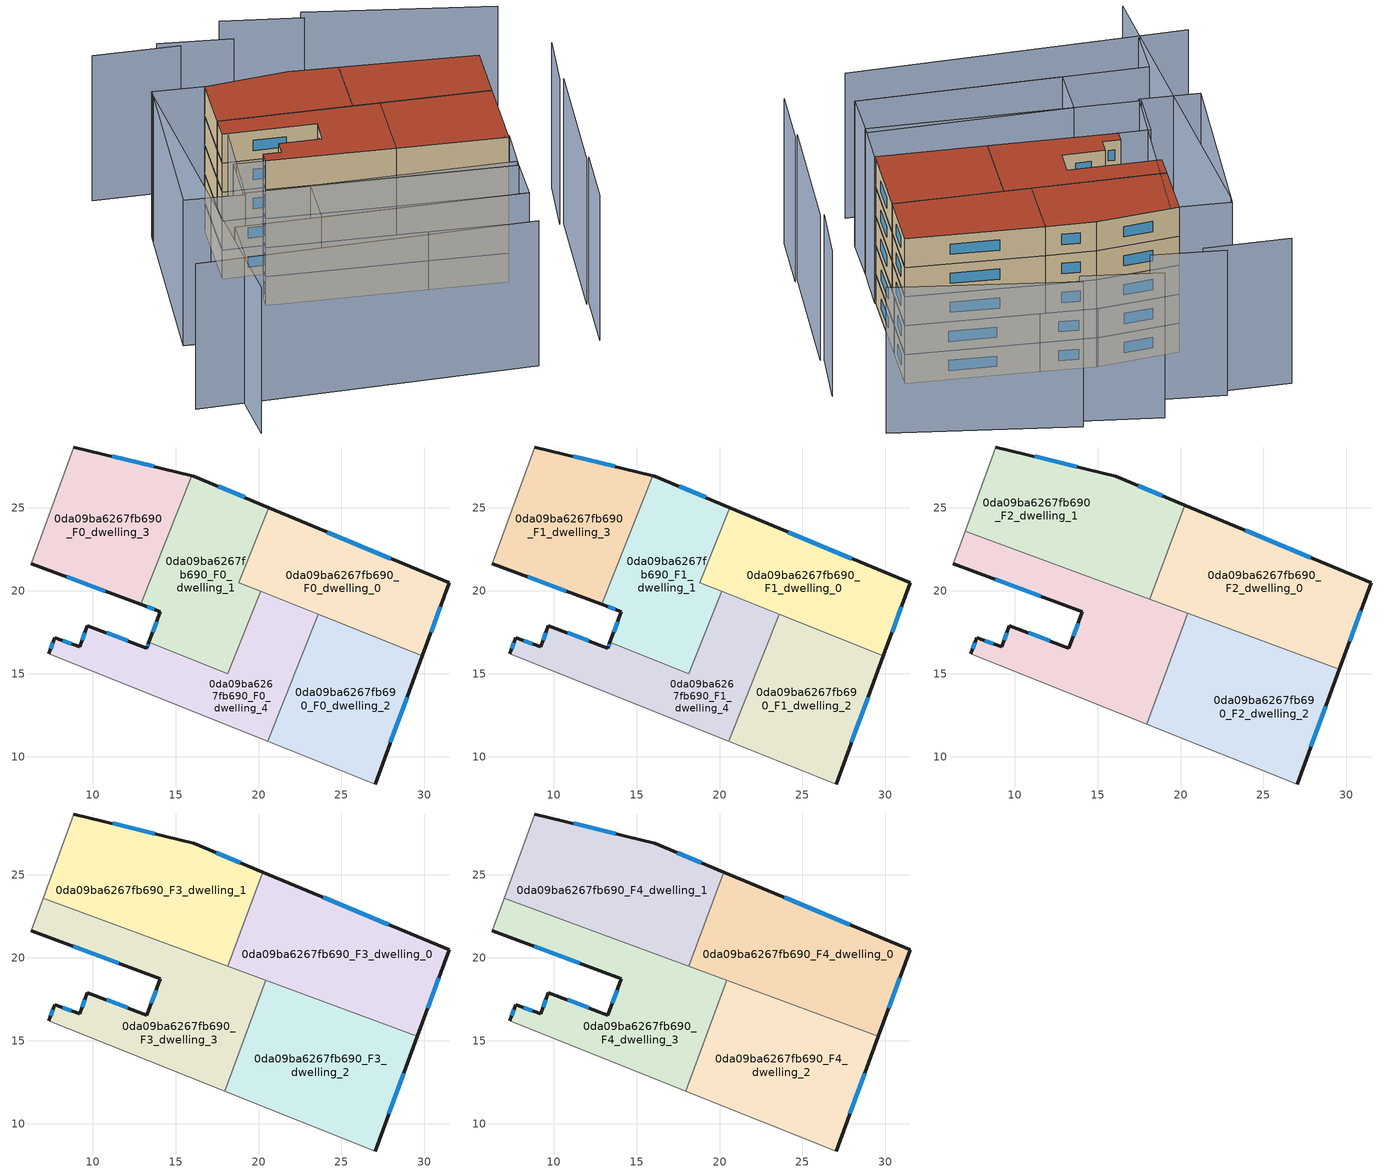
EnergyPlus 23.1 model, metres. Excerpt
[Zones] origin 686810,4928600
0da09ba6267fb690_F0_dwelling_0
 floor ground (EU_floor_Construction): 31.5,20.47 29.88,16.08 18.82,20.49 20.63,25.01 z0
 wall outside (EU_wall_Construction): 29.88,16.08 31.5,20.47 20.63,25.01 z0:3
 wall to 0da09ba6267fb690_F0_dwelling_1 (EU_wall_Construction): 20.63,25.01 18.82,20.49 20.12,19.97 z0:3
 wall to 0da09ba6267fb690_F0_dwelling_2 (EU_wall_Construction): 23.59,18.58 29.88,16.08 z0:3
 wall to 0da09ba6267fb690_F0_dwelling_4 (EU_wall_Construction): 20.12,19.97 23.59,18.58 z0:3
 window (EU_Window_Construction): 27.97,21.94 24.15,23.54 / 30.4,17.5 30.97,19.05 z0.97:2.03
0da09ba6267fb690_F0_dwelling_1
 floor ground (EU_floor_Construction): 20.63,25.01 18.82,20.49 20.12,19.97 18.14,15 13.4,16.89 14.09,18.75 12.89,19.19 15.98,26.94 16.09,26.91 z0
 wall outside (EU_wall_Construction): 12.89,19.19 14.09,18.75 13.4,16.89 / 20.63,25.01 16.09,26.91 15.98,26.94 z0:3
 wall to 0da09ba6267fb690_F0_dwelling_4 (EU_wall_Construction): 13.4,16.89 18.14,15 20.12,19.97 z0:3
 wall to 0da09ba6267fb690_F0_dwelling_3 (EU_wall_Construction): 15.98,26.94 12.89,19.19 z0:3
 window (EU_Window_Construction): 13.86,18.15 13.62,17.49 / 13.28,19.05 13.7,18.9 / 19.16,25.63 17.56,26.3 z0.97:2.03
0da09ba6267fb690_F0_dwelling_2
 floor ground (EU_floor_Construction): 29.88,16.08 27.03,8.35 20.54,10.94 23.59,18.58 z0
 wall outside (EU_wall_Construction): 27.03,8.35 29.88,16.08 z0:3
 wall adiabatic (EU_wall_Construction): 20.54,10.94 27.03,8.35 z0:3
 wall to 0da09ba6267fb690_F0_dwelling_4 (EU_wall_Construction): 23.59,18.58 20.54,10.94 z0:3
 window (EU_Window_Construction): 27.95,10.86 28.95,13.57 z0.97:2.03
0da09ba6267fb690_F0_dwelling_3
 floor ground (EU_floor_Construction): 15.98,26.94 12.89,19.19 6.3,21.62 8.87,28.67 z0
 wall outside (EU_wall_Construction): 15.98,26.94 8.87,28.67 / 6.3,21.62 12.89,19.19 z0:3
 wall adiabatic (EU_wall_Construction): 8.87,28.67 6.3,21.62 z0:3
 window (EU_Window_Construction): 13.67,27.5 11.17,28.11 / 8.43,20.83 10.75,19.98 z0.97:2.03
0da09ba6267fb690_F0_dwelling_4
 floor ground (EU_floor_Construction): 23.59,18.58 20.54,10.94 7.35,16.2 7.71,17.18 9.21,16.62 9.68,17.89 13.27,16.55 13.4,16.89 18.14,15 20.12,19.97 z0
 wall outside (EU_wall_Construction): 13.4,16.89 13.27,16.55 9.68,17.89 9.21,16.62 7.71,17.18 7.35,16.2 z0:3
 wall adiabatic (EU_wall_Construction): 7.35,16.2 20.54,10.94 z0:3
 window (EU_Window_Construction): 13.35,16.78 13.31,16.66 / 7.59,16.86 7.46,16.52 / 8.72,16.8 8.19,17 / 9.53,17.48 9.36,17.03 / 12.1,16.99 10.84,17.46 z0.97:2.03
0da09ba6267fb690_F1_dwelling_0
 floor to 0da09ba6267fb690_F0_dwelling_0 (EU_floor_Construction): 31.5,20.47 29.88,16.08 18.82,20.49 20.63,25.01 z3
 wall outside (EU_wall_Construction): 29.88,16.08 31.5,20.47 20.63,25.01 z3:6
 wall to 0da09ba6267fb690_F1_dwelling_1 (EU_wall_Construction): 20.63,25.01 18.82,20.49 20.12,19.97 z3:6
 wall to 0da09ba6267fb690_F1_dwelling_2 (EU_wall_Construction): 23.59,18.58 29.88,16.08 z3:6
 wall to 0da09ba6267fb690_F1_dwelling_4 (EU_wall_Construction): 20.12,19.97 23.59,18.58 z3:6
 window (EU_Window_Construction): 27.97,21.94 24.15,23.54 / 30.4,17.5 30.97,19.05 z3.97:5.03
0da09ba6267fb690_F1_dwelling_1
 floor to 0da09ba6267fb690_F0_dwelling_1 (EU_floor_Construction): 20.63,25.01 18.82,20.49 20.12,19.97 18.14,15 13.4,16.89 14.09,18.75 12.89,19.19 15.98,26.94 16.09,26.91 z3
 wall outside (EU_wall_Construction): 12.89,19.19 14.09,18.75 13.4,16.89 / 20.63,25.01 16.09,26.91 15.98,26.94 z3:6
 wall to 0da09ba6267fb690_F1_dwelling_4 (EU_wall_Construction): 13.4,16.89 18.14,15 20.12,19.97 z3:6
 wall to 0da09ba6267fb690_F1_dwelling_3 (EU_wall_Construction): 15.98,26.94 12.89,19.19 z3:6
 window (EU_Window_Construction): 13.86,18.15 13.62,17.49 / 13.28,19.05 13.7,18.9 / 19.16,25.63 17.56,26.3 z3.97:5.03
0da09ba6267fb690_F1_dwelling_2
 floor to 0da09ba6267fb690_F0_dwelling_2 (EU_floor_Construction): 29.88,16.08 27.03,8.35 20.54,10.94 23.59,18.58 z3
 wall outside (EU_wall_Construction): 27.03,8.35 29.88,16.08 z3:6
 wall adiabatic (EU_wall_Construction): 20.54,10.94 27.03,8.35 z3:6
 wall to 0da09ba6267fb690_F1_dwelling_4 (EU_wall_Construction): 23.59,18.58 20.54,10.94 z3:6
 window (EU_Window_Construction): 27.95,10.86 28.95,13.57 z3.97:5.03
0da09ba6267fb690_F1_dwelling_3
 floor to 0da09ba6267fb690_F0_dwelling_3 (EU_floor_Construction): 15.98,26.94 12.89,19.19 6.3,21.62 8.87,28.67 z3
 wall outside (EU_wall_Construction): 15.98,26.94 8.87,28.67 / 6.3,21.62 12.89,19.19 z3:6
 wall adiabatic (EU_wall_Construction): 8.87,28.67 6.3,21.62 z3:6
 window (EU_Window_Construction): 13.67,27.5 11.17,28.11 / 8.43,20.83 10.75,19.98 z3.97:5.03
0da09ba6267fb690_F1_dwelling_4
 floor to 0da09ba6267fb690_F0_dwelling_4 (EU_floor_Construction): 23.59,18.58 20.54,10.94 7.35,16.2 7.71,17.18 9.21,16.62 9.68,17.89 13.27,16.55 13.4,16.89 18.14,15 20.12,19.97 z3
 wall outside (EU_wall_Construction): 13.4,16.89 13.27,16.55 9.68,17.89 9.21,16.62 7.71,17.18 7.35,16.2 z3:6
 wall adiabatic (EU_wall_Construction): 7.35,16.2 20.54,10.94 z3:6
 window (EU_Window_Construction): 13.35,16.78 13.31,16.66 / 7.59,16.86 7.46,16.52 / 8.72,16.8 8.19,17 / 9.53,17.48 9.36,17.03 / 12.1,16.99 10.84,17.46 z3.97:5.03
0da09ba6267fb690_F2_dwelling_0
 floor to 0da09ba6267fb690_F1_dwelling_0 (EU_floor_Construction): 31.5,20.47 29.88,16.08 18.82,20.49 20.63,25.01 z6
 floor to 0da09ba6267fb690_F1_dwelling_1 (EU_floor_Construction): 20.63,25.01 18.82,20.49 20.12,19.97 19.7,18.91 18.15,19.49 20.25,25.17 z6
 floor to 0da09ba6267fb690_F1_dwelling_2 (EU_floor_Construction): 29.88,16.08 29.58,15.27 23.21,17.62 23.59,18.58 z6
 floor to 0da09ba6267fb690_F1_dwelling_4 (EU_floor_Construction): 23.59,18.58 23.21,17.62 19.7,18.91 20.12,19.97 z6
 wall outside (EU_wall_Construction): 29.58,15.27 31.5,20.47 20.25,25.17 z6:9
 wall to 0da09ba6267fb690_F2_dwelling_1 (EU_wall_Construction): 20.25,25.17 18.15,19.49 z6:9
 wall to 0da09ba6267fb690_F2_dwelling_2 (EU_wall_Construction): 20.42,18.65 29.58,15.27 z6:9
 wall to 0da09ba6267fb690_F2_dwelling_3 (EU_wall_Construction): 18.15,19.49 20.42,18.65 z6:9
 window (EU_Window_Construction): 27.85,22 23.89,23.65 / 30.2,16.96 30.87,18.79 z6.97:8.03
0da09ba6267fb690_F2_dwelling_1
 floor to 0da09ba6267fb690_F1_dwelling_1 (EU_floor_Construction): 20.25,25.17 18.15,19.49 13.67,21.14 15.98,26.94 16.09,26.91 z6
 floor to 0da09ba6267fb690_F1_dwelling_3 (EU_floor_Construction): 15.98,26.94 13.67,21.14 7.02,23.59 8.87,28.67 z6
 wall outside (EU_wall_Construction): 20.25,25.17 16.09,26.91 8.87,28.67 z6:9
 wall adiabatic (EU_wall_Construction): 8.87,28.67 7.02,23.59 z6:9
 wall to 0da09ba6267fb690_F2_dwelling_3 (EU_wall_Construction): 7.02,23.59 18.15,19.49 z6:9
 window (EU_Window_Construction): 13.75,27.48 11.21,28.1 / 18.9,25.74 17.44,26.35 z6.97:8.03
0da09ba6267fb690_F2_dwelling_2
 floor to 0da09ba6267fb690_F1_dwelling_2 (EU_floor_Construction): 29.58,15.27 27.03,8.35 20.54,10.94 23.21,17.62 z6
 floor to 0da09ba6267fb690_F1_dwelling_4 (EU_floor_Construction): 23.21,17.62 20.54,10.94 17.96,11.97 20.42,18.65 z6
 wall outside (EU_wall_Construction): 27.03,8.35 29.58,15.27 z6:9
 wall to 0da09ba6267fb690_F2_dwelling_3 (EU_wall_Construction): 20.42,18.65 17.96,11.97 z6:9
 wall adiabatic (EU_wall_Construction): 17.96,11.97 27.03,8.35 z6:9
 window (EU_Window_Construction): 27.85,10.59 28.75,13.03 z6.97:8.03
0da09ba6267fb690_F2_dwelling_3
 floor to 0da09ba6267fb690_F1_dwelling_4 (EU_floor_Construction): 20.42,18.65 17.96,11.97 7.35,16.2 7.71,17.18 9.21,16.62 9.68,17.89 13.27,16.55 13.4,16.89 18.14,15 19.7,18.91 z6
 floor to 0da09ba6267fb690_F1_dwelling_1 (EU_floor_Construction): 19.7,18.91 18.14,15 13.4,16.89 14.09,18.75 12.89,19.19 13.67,21.14 z6
 floor to 0da09ba6267fb690_F1_dwelling_3 (EU_floor_Construction): 13.67,21.14 12.89,19.19 6.3,21.62 7.02,23.59 z6
 wall outside (EU_wall_Construction): 6.3,21.62 14.09,18.75 13.27,16.55 9.68,17.89 9.21,16.62 7.71,17.18 7.35,16.2 z6:9
 wall adiabatic (EU_wall_Construction): 7.02,23.59 6.3,21.62 / 7.35,16.2 17.96,11.97 z6:9
 window (EU_Window_Construction): 13.82,18.04 13.53,17.27 / 8.82,20.69 11.56,19.68 / 7.59,16.86 7.46,16.52 / 8.72,16.8 8.19,17 / 9.53,17.48 9.36,17.03 / 12.1,16.99 10.84,17.46 z6.97:8.03
0da09ba6267fb690_F3_dwelling_0
 floor to 0da09ba6267fb690_F2_dwelling_0 (EU_floor_Construction): 31.5,20.47 29.58,15.27 18.15,19.49 20.25,25.17 z9
 wall outside (EU_wall_Construction): 29.58,15.27 31.5,20.47 20.25,25.17 z9:12
 wall to 0da09ba6267fb690_F3_dwelling_1 (EU_wall_Construction): 20.25,25.17 18.15,19.49 z9:12
 wall to 0da09ba6267fb690_F3_dwelling_2 (EU_wall_Construction): 20.42,18.65 29.58,15.27 z9:12
 wall to 0da09ba6267fb690_F3_dwelling_3 (EU_wall_Construction): 18.15,19.49 20.42,18.65 z9:12
 window (EU_Window_Construction): 27.85,22 23.89,23.65 / 30.2,16.96 30.87,18.79 z9.97:11.03
0da09ba6267fb690_F3_dwelling_1
 floor to 0da09ba6267fb690_F2_dwelling_1 (EU_floor_Construction): 20.25,25.17 18.15,19.49 7.02,23.59 8.87,28.67 16.09,26.91 z9
 wall outside (EU_wall_Construction): 20.25,25.17 16.09,26.91 8.87,28.67 z9:12
 wall adiabatic (EU_wall_Construction): 8.87,28.67 7.02,23.59 z9:12
 wall to 0da09ba6267fb690_F3_dwelling_3 (EU_wall_Construction): 7.02,23.59 18.15,19.49 z9:12
 window (EU_Window_Construction): 13.75,27.48 11.21,28.1 / 18.9,25.74 17.44,26.35 z9.97:11.03
0da09ba6267fb690_F3_dwelling_2
 floor to 0da09ba6267fb690_F2_dwelling_2 (EU_floor_Construction): 29.58,15.27 27.03,8.35 17.96,11.97 20.42,18.65 z9
 wall outside (EU_wall_Construction): 27.03,8.35 29.58,15.27 z9:12
 wall to 0da09ba6267fb690_F3_dwelling_3 (EU_wall_Construction): 20.42,18.65 17.96,11.97 z9:12
 wall adiabatic (EU_wall_Construction): 17.96,11.97 27.03,8.35 z9:12
 window (EU_Window_Construction): 27.85,10.59 28.75,13.03 z9.97:11.03
0da09ba6267fb690_F3_dwelling_3
 floor to 0da09ba6267fb690_F2_dwelling_3 (EU_floor_Construction): 20.42,18.65 17.96,11.97 7.35,16.2 7.71,17.18 9.21,16.62 9.68,17.89 13.27,16.55 14.09,18.75 6.3,21.62 7.02,23.59 z9
 wall outside (EU_wall_Construction): 6.3,21.62 14.09,18.75 13.27,16.55 9.68,17.89 9.21,16.62 7.71,17.18 7.35,16.2 z9:12
 wall adiabatic (EU_wall_Construction): 7.02,23.59 6.3,21.62 / 7.35,16.2 17.96,11.97 z9:12
 window (EU_Window_Construction): 13.82,18.04 13.53,17.27 / 8.82,20.69 11.56,19.68 / 7.59,16.86 7.46,16.52 / 8.72,16.8 8.19,17 / 9.53,17.48 9.36,17.03 / 12.1,16.99 10.84,17.46 z9.97:11.03
0da09ba6267fb690_F4_dwelling_0
 floor to 0da09ba6267fb690_F3_dwelling_0 (EU_floor_Construction): 31.5,20.47 29.58,15.27 18.15,19.49 20.25,25.17 z12
 wall outside (EU_wall_Construction): 29.58,15.27 31.5,20.47 20.25,25.17 z12:15
 wall to 0da09ba6267fb690_F4_dwelling_1 (EU_wall_Construction): 20.25,25.17 18.15,19.49 z12:15
 wall to 0da09ba6267fb690_F4_dwelling_2 (EU_wall_Construction): 20.42,18.65 29.58,15.27 z12:15
 wall to 0da09ba6267fb690_F4_dwelling_3 (EU_wall_Construction): 18.15,19.49 20.42,18.65 z12:15
 window (EU_Window_Construction): 27.85,22 23.89,23.65 / 30.2,16.96 30.87,18.79 z12.97:14.03
 roof outside (EU_roof_Construction): 29.58,15.27 31.5,20.47 20.25,25.17 18.15,19.49 z15
0da09ba6267fb690_F4_dwelling_1
 floor to 0da09ba6267fb690_F3_dwelling_1 (EU_floor_Construction): 20.25,25.17 18.15,19.49 7.02,23.59 8.87,28.67 16.09,26.91 z12
 wall outside (EU_wall_Construction): 20.25,25.17 16.09,26.91 8.87,28.67 z12:15
 wall adiabatic (EU_wall_Construction): 8.87,28.67 7.02,23.59 z12:15
 wall to 0da09ba6267fb690_F4_dwelling_3 (EU_wall_Construction): 7.02,23.59 18.15,19.49 z12:15
 window (EU_Window_Construction): 13.75,27.48 11.21,28.1 / 18.9,25.74 17.44,26.35 z12.97:14.03
 roof outside (EU_roof_Construction): 18.15,19.49 20.25,25.17 16.09,26.91 8.87,28.67 7.02,23.59 z15
0da09ba6267fb690_F4_dwelling_2
 floor to 0da09ba6267fb690_F3_dwelling_2 (EU_floor_Construction): 29.58,15.27 27.03,8.35 17.96,11.97 20.42,18.65 z12
 wall outside (EU_wall_Construction): 27.03,8.35 29.58,15.27 z12:15
 wall to 0da09ba6267fb690_F4_dwelling_3 (EU_wall_Construction): 20.42,18.65 17.96,11.97 z12:15
 wall adiabatic (EU_wall_Construction): 17.96,11.97 27.03,8.35 z12:15
 window (EU_Window_Construction): 27.85,10.59 28.75,13.03 z12.97:14.03
 roof outside (EU_roof_Construction): 27.03,8.35 29.58,15.27 20.42,18.65 17.96,11.97 z15
0da09ba6267fb690_F4_dwelling_3
 floor to 0da09ba6267fb690_F3_dwelling_3 (EU_floor_Construction): 20.42,18.65 17.96,11.97 7.35,16.2 7.71,17.18 9.21,16.62 9.68,17.89 13.27,16.55 14.09,18.75 6.3,21.62 7.02,23.59 z12
 wall outside (EU_wall_Construction): 6.3,21.62 14.09,18.75 13.27,16.55 9.68,17.89 9.21,16.62 7.71,17.18 7.35,16.2 z12:15
 wall adiabatic (EU_wall_Construction): 7.02,23.59 6.3,21.62 / 7.35,16.2 17.96,11.97 z12:15
 window (EU_Window_Construction): 13.82,18.04 13.53,17.27 / 8.82,20.69 11.56,19.68 / 7.59,16.86 7.46,16.52 / 8.72,16.8 8.19,17 / 9.53,17.48 9.36,17.03 / 12.1,16.99 10.84,17.46 z12.97:14.03
 roof outside (EU_roof_Construction): 17.96,11.97 20.42,18.65 7.02,23.59 6.3,21.62 14.09,18.75 13.27,16.55 9.68,17.89 9.21,16.62 7.71,17.18 7.35,16.2 z15
shading: 36.84,26.1 21.94,34.18 / 21.76,33.29 15.24,36.68 / 14.86,33.69 8.84,36.52 / 10.45,35.14 3.18,37.85 / -6.13,5.78 22.46,-3.99 / 28.98,-3.36 31.27,2.09 / -1.94,4.4 -0.34,8.86 / -0.34,8.86 23.99,0.13 / 4.34,29.77 -3.3,-0.32 / 30.96,1.91 35.77,13.55 / 35.47,13.69 37.83,18.79 / 24.04,0.11 6.88,6.24 / 6.88,6.24 8.54,10.89 / 8.54,10.89 25.7,4.76 / 25.7,4.76 24.04,0.11 / 25.5,4.2 3.02,12.95 / 3.02,12.95 4.69,17.24 / 4.69,17.24 27.17,8.49 / 27.17,8.49 25.5,4.2 / -1.91,14.69 4.61,30.43 / 4.61,30.43 9.61,28.37 / 9.61,28.37 3.09,12.62 / 3.09,12.62 -1.91,14.69 z0:15
[Building]
EU S2 Campaign: North Axis=0; Terrain=City; Solar Distribution=FullExterior
[Site:Location]
Bologna: Latitude=44.5; Longitude=11.25; Time Zone=1; Elevation=37
[SizingPeriod:WeatherFileDays]
AnnualSizingPeriod: Begin Month=1; Begin Day of Month=1; End Month=12; End Day of Month=31; Day of Week for Start Day=Monday; Use Weather File Daylight Saving Period=No; Use Weather File Rain and Snow Indicators=No
[MATERIAL]
EU_InternalMass_Material: Roughness=MediumRough; Thickness=0.1; Conductivity=1; Density=1800; Specific Heat=900; Thermal Absorptance=0.9; Solar Absorptance=0.7; Visible Absorptance=0.7
[MATERIAL:NOMASS] Roughness=MediumRough; Thermal Absorptance=0.9; Solar Absorptance=0.7; Visible Absorptance=0.7
Name | Thermal Resistance
EU_wall_NoMass | 0.779417
EU_roof_NoMass | 0.435466
EU_floor_NoMass | 0.588222
[WINDOWMATERIAL:SIMPLEGLAZINGSYSTEM]
EU_Window_SimpleGlazing: UFactor=5.16242; Solar Heat Gain Coefficient=0.85; Visible Transmittance=0.85
[CONSTRUCTION]
EU_wall_Construction: EU_wall_NoMass
EU_roof_Construction: EU_roof_NoMass
EU_floor_Construction: EU_floor_NoMass
EU_Window_Construction: EU_Window_SimpleGlazing
EU_InternalMass_Construction: EU_InternalMass_Material
[ZONE] Type=1; Multiplier=1; Ceiling Height=autocalculate; Floor Area=autocalculate; Part of Total Floor Area=Yes
Name | Volume
0da09ba6267fb690_F0_dwelling_0; 0da09ba6267fb690_F1_dwelling_0 | 169.707
0da09ba6267fb690_F2_dwelling_0; 0da09ba6267fb690_F3_dwelling_0; 0da09ba6267fb690_F4_dwelling_0 | 212.129
0da09ba6267fb690_F0_dwelling_1; 0da09ba6267fb690_F1_dwelling_1 | 169.717
0da09ba6267fb690_F2_dwelling_1; 0da09ba6267fb690_F3_dwelling_1; 0da09ba6267fb690_F4_dwelling_1 | 212.16
0da09ba6267fb690_F0_dwelling_2; 0da09ba6267fb690_F1_dwelling_2 | 169.718
0da09ba6267fb690_F2_dwelling_2; 0da09ba6267fb690_F3_dwelling_2; 0da09ba6267fb690_F4_dwelling_2 | 212.131
0da09ba6267fb690_F0_dwelling_3; 0da09ba6267fb690_F1_dwelling_3 | 169.704
0da09ba6267fb690_F2_dwelling_3; 0da09ba6267fb690_F3_dwelling_3; 0da09ba6267fb690_F4_dwelling_3 | 212.138
0da09ba6267fb690_F0_dwelling_4; 0da09ba6267fb690_F1_dwelling_4 | 169.715
[INTERNALMASS] Construction=EU_InternalMass_Construction
Name | Zone or ZoneList | Surface Area
0da09ba6267fb690_F0_dwelling_0_EU_InternalMass | 0da09ba6267fb690_F0_dwelling_0 | 56.5691
0da09ba6267fb690_F0_dwelling_1_EU_InternalMass | 0da09ba6267fb690_F0_dwelling_1 | 56.5726
0da09ba6267fb690_F0_dwelling_2_EU_InternalMass | 0da09ba6267fb690_F0_dwelling_2 | 56.5723
0da09ba6267fb690_F0_dwelling_3_EU_InternalMass | 0da09ba6267fb690_F0_dwelling_3 | 56.5684
0da09ba6267fb690_F0_dwelling_4_EU_InternalMass | 0da09ba6267fb690_F0_dwelling_4 | 56.5713
0da09ba6267fb690_F1_dwelling_0_EU_InternalMass | 0da09ba6267fb690_F1_dwelling_0 | 56.5691
0da09ba6267fb690_F1_dwelling_1_EU_InternalMass | 0da09ba6267fb690_F1_dwelling_1 | 56.5726
0da09ba6267fb690_F1_dwelling_2_EU_InternalMass | 0da09ba6267fb690_F1_dwelling_2 | 56.5723
0da09ba6267fb690_F1_dwelling_3_EU_InternalMass | 0da09ba6267fb690_F1_dwelling_3 | 56.5684
0da09ba6267fb690_F1_dwelling_4_EU_InternalMass | 0da09ba6267fb690_F1_dwelling_4 | 56.5713
0da09ba6267fb690_F2_dwelling_0_EU_InternalMass | 0da09ba6267fb690_F2_dwelling_0 | 70.7099
0da09ba6267fb690_F2_dwelling_1_EU_InternalMass | 0da09ba6267fb690_F2_dwelling_1 | 70.7202
0da09ba6267fb690_F2_dwelling_2_EU_InternalMass | 0da09ba6267fb690_F2_dwelling_2 | 70.7104
0da09ba6267fb690_F2_dwelling_3_EU_InternalMass | 0da09ba6267fb690_F2_dwelling_3 | 70.7128
0da09ba6267fb690_F3_dwelling_0_EU_InternalMass | 0da09ba6267fb690_F3_dwelling_0 | 70.7099
0da09ba6267fb690_F3_dwelling_1_EU_InternalMass | 0da09ba6267fb690_F3_dwelling_1 | 70.7202
0da09ba6267fb690_F3_dwelling_2_EU_InternalMass | 0da09ba6267fb690_F3_dwelling_2 | 70.7104
0da09ba6267fb690_F3_dwelling_3_EU_InternalMass | 0da09ba6267fb690_F3_dwelling_3 | 70.7128
0da09ba6267fb690_F4_dwelling_0_EU_InternalMass | 0da09ba6267fb690_F4_dwelling_0 | 70.7099
0da09ba6267fb690_F4_dwelling_1_EU_InternalMass | 0da09ba6267fb690_F4_dwelling_1 | 70.7202
0da09ba6267fb690_F4_dwelling_2_EU_InternalMass | 0da09ba6267fb690_F4_dwelling_2 | 70.7104
0da09ba6267fb690_F4_dwelling_3_EU_InternalMass | 0da09ba6267fb690_F4_dwelling_3 | 70.7128
[OTHEREQUIPMENT] Fuel Type=Electricity; Design Level Calculation Method=Watts/Area; Power per Zone Floor Area=1; Fraction Latent=0; Fraction Radiant=0; Fraction Lost=0; Carbon Dioxide Generation Rate=0; EndUse Subcategory=EU_Step8_InternalGains
Name | Zone or ZoneList or Space or SpaceList | Schedule
EU_Step8_InternalGain_0da09ba6267fb690_F0_dwelling_0_f000 | 0da09ba6267fb690_F0_dwelling_0 | EU_Step8_GainSchedule_0da09ba6267fb690_F0_dwelling_0_f000
EU_Step8_InternalGain_0da09ba6267fb690_F0_dwelling_1_f000 | 0da09ba6267fb690_F0_dwelling_1 | EU_Step8_GainSchedule_0da09ba6267fb690_F0_dwelling_1_f000
EU_Step8_InternalGain_0da09ba6267fb690_F0_dwelling_2_f000 | 0da09ba6267fb690_F0_dwelling_2 | EU_Step8_GainSchedule_0da09ba6267fb690_F0_dwelling_2_f000
EU_Step8_InternalGain_0da09ba6267fb690_F0_dwelling_3_f000 | 0da09ba6267fb690_F0_dwelling_3 | EU_Step8_GainSchedule_0da09ba6267fb690_F0_dwelling_3_f000
EU_Step8_InternalGain_0da09ba6267fb690_F0_dwelling_4_f000 | 0da09ba6267fb690_F0_dwelling_4 | EU_Step8_GainSchedule_0da09ba6267fb690_F0_dwelling_4_f000
EU_Step8_InternalGain_0da09ba6267fb690_F1_dwelling_0_f000 | 0da09ba6267fb690_F1_dwelling_0 | EU_Step8_GainSchedule_0da09ba6267fb690_F1_dwelling_0_f000
EU_Step8_InternalGain_0da09ba6267fb690_F1_dwelling_1_f000 | 0da09ba6267fb690_F1_dwelling_1 | EU_Step8_GainSchedule_0da09ba6267fb690_F1_dwelling_1_f000
EU_Step8_InternalGain_0da09ba6267fb690_F1_dwelling_2_f000 | 0da09ba6267fb690_F1_dwelling_2 | EU_Step8_GainSchedule_0da09ba6267fb690_F1_dwelling_2_f000
EU_Step8_InternalGain_0da09ba6267fb690_F1_dwelling_3_f000 | 0da09ba6267fb690_F1_dwelling_3 | EU_Step8_GainSchedule_0da09ba6267fb690_F1_dwelling_3_f000
EU_Step8_InternalGain_0da09ba6267fb690_F1_dwelling_4_f000 | 0da09ba6267fb690_F1_dwelling_4 | EU_Step8_GainSchedule_0da09ba6267fb690_F1_dwelling_4_f000
EU_Step8_InternalGain_0da09ba6267fb690_F2_dwelling_0_f000 | 0da09ba6267fb690_F2_dwelling_0 | EU_Step8_GainSchedule_0da09ba6267fb690_F2_dwelling_0_f000
EU_Step8_InternalGain_0da09ba6267fb690_F2_dwelling_1_f000 | 0da09ba6267fb690_F2_dwelling_1 | EU_Step8_GainSchedule_0da09ba6267fb690_F2_dwelling_1_f000
EU_Step8_InternalGain_0da09ba6267fb690_F2_dwelling_2_f000 | 0da09ba6267fb690_F2_dwelling_2 | EU_Step8_GainSchedule_0da09ba6267fb690_F2_dwelling_2_f000
EU_Step8_InternalGain_0da09ba6267fb690_F2_dwelling_3_f000 | 0da09ba6267fb690_F2_dwelling_3 | EU_Step8_GainSchedule_0da09ba6267fb690_F2_dwelling_3_f000
EU_Step8_InternalGain_0da09ba6267fb690_F3_dwelling_0_f000 | 0da09ba6267fb690_F3_dwelling_0 | EU_Step8_GainSchedule_0da09ba6267fb690_F3_dwelling_0_f000
EU_Step8_InternalGain_0da09ba6267fb690_F3_dwelling_1_f000 | 0da09ba6267fb690_F3_dwelling_1 | EU_Step8_GainSchedule_0da09ba6267fb690_F3_dwelling_1_f000
EU_Step8_InternalGain_0da09ba6267fb690_F3_dwelling_2_f000 | 0da09ba6267fb690_F3_dwelling_2 | EU_Step8_GainSchedule_0da09ba6267fb690_F3_dwelling_2_f000
EU_Step8_InternalGain_0da09ba6267fb690_F3_dwelling_3_f000 | 0da09ba6267fb690_F3_dwelling_3 | EU_Step8_GainSchedule_0da09ba6267fb690_F3_dwelling_3_f000
EU_Step8_InternalGain_0da09ba6267fb690_F4_dwelling_0_f000 | 0da09ba6267fb690_F4_dwelling_0 | EU_Step8_GainSchedule_0da09ba6267fb690_F4_dwelling_0_f000
EU_Step8_InternalGain_0da09ba6267fb690_F4_dwelling_1_f000 | 0da09ba6267fb690_F4_dwelling_1 | EU_Step8_GainSchedule_0da09ba6267fb690_F4_dwelling_1_f000
EU_Step8_InternalGain_0da09ba6267fb690_F4_dwelling_2_f000 | 0da09ba6267fb690_F4_dwelling_2 | EU_Step8_GainSchedule_0da09ba6267fb690_F4_dwelling_2_f000
EU_Step8_InternalGain_0da09ba6267fb690_F4_dwelling_3_f000 | 0da09ba6267fb690_F4_dwelling_3 | EU_Step8_GainSchedule_0da09ba6267fb690_F4_dwelling_3_f000
[ZONEVENTILATION:DESIGNFLOWRATE] Schedule=EU_AlwaysOn; Design Flow Rate Calculation Method=AirChanges/Hour; Air Changes per Hour=0.712058; Ventilation Type=Natural; Fan Pressure Rise=0; Fan Total Efficiency=1; Constant Term Coefficient=1; Temperature Term Coefficient=0; Velocity Term Coefficient=0; Velocity Squared Term Coefficient=0; Minimum Indoor Temperature=-100; Maximum Indoor Temperature=100; Delta Temperature=-100; Minimum Outdoor Temperature=-100; Maximum Outdoor Temperature=100; Maximum Wind Speed=40
Name | Zone or ZoneList or Space or SpaceList
EU_ConstantAir_0da09ba6267fb690_F0_dwelling_0 | 0da09ba6267fb690_F0_dwelling_0
EU_ConstantAir_0da09ba6267fb690_F0_dwelling_1 | 0da09ba6267fb690_F0_dwelling_1
EU_ConstantAir_0da09ba6267fb690_F0_dwelling_2 | 0da09ba6267fb690_F0_dwelling_2
EU_ConstantAir_0da09ba6267fb690_F0_dwelling_3 | 0da09ba6267fb690_F0_dwelling_3
EU_ConstantAir_0da09ba6267fb690_F0_dwelling_4 | 0da09ba6267fb690_F0_dwelling_4
EU_ConstantAir_0da09ba6267fb690_F1_dwelling_0 | 0da09ba6267fb690_F1_dwelling_0
EU_ConstantAir_0da09ba6267fb690_F1_dwelling_1 | 0da09ba6267fb690_F1_dwelling_1
EU_ConstantAir_0da09ba6267fb690_F1_dwelling_2 | 0da09ba6267fb690_F1_dwelling_2
EU_ConstantAir_0da09ba6267fb690_F1_dwelling_3 | 0da09ba6267fb690_F1_dwelling_3
EU_ConstantAir_0da09ba6267fb690_F1_dwelling_4 | 0da09ba6267fb690_F1_dwelling_4
EU_ConstantAir_0da09ba6267fb690_F2_dwelling_0 | 0da09ba6267fb690_F2_dwelling_0
EU_ConstantAir_0da09ba6267fb690_F2_dwelling_1 | 0da09ba6267fb690_F2_dwelling_1
EU_ConstantAir_0da09ba6267fb690_F2_dwelling_2 | 0da09ba6267fb690_F2_dwelling_2
EU_ConstantAir_0da09ba6267fb690_F2_dwelling_3 | 0da09ba6267fb690_F2_dwelling_3
EU_ConstantAir_0da09ba6267fb690_F3_dwelling_0 | 0da09ba6267fb690_F3_dwelling_0
EU_ConstantAir_0da09ba6267fb690_F3_dwelling_1 | 0da09ba6267fb690_F3_dwelling_1
EU_ConstantAir_0da09ba6267fb690_F3_dwelling_2 | 0da09ba6267fb690_F3_dwelling_2
EU_ConstantAir_0da09ba6267fb690_F3_dwelling_3 | 0da09ba6267fb690_F3_dwelling_3
EU_ConstantAir_0da09ba6267fb690_F4_dwelling_0 | 0da09ba6267fb690_F4_dwelling_0
EU_ConstantAir_0da09ba6267fb690_F4_dwelling_1 | 0da09ba6267fb690_F4_dwelling_1
EU_ConstantAir_0da09ba6267fb690_F4_dwelling_2 | 0da09ba6267fb690_F4_dwelling_2
EU_ConstantAir_0da09ba6267fb690_F4_dwelling_3 | 0da09ba6267fb690_F4_dwelling_3
[HVACTEMPLATE:THERMOSTAT] Constant Heating Setpoint=20; Constant Cooling Setpoint=50
EU_HeatOnly_0da09ba6267fb690_F0_dwelling_0; EU_HeatOnly_0da09ba6267fb690_F0_dwelling_1; EU_HeatOnly_0da09ba6267fb690_F0_dwelling_2; EU_HeatOnly_0da09ba6267fb690_F0_dwelling_3; EU_HeatOnly_0da09ba6267fb690_F0_dwelling_4; EU_HeatOnly_0da09ba6267fb690_F1_dwelling_0; EU_HeatOnly_0da09ba6267fb690_F1_dwelling_1; EU_HeatOnly_0da09ba6267fb690_F1_dwelling_2; EU_HeatOnly_0da09ba6267fb690_F1_dwelling_3; EU_HeatOnly_0da09ba6267fb690_F1_dwelling_4; EU_HeatOnly_0da09ba6267fb690_F2_dwelling_0; EU_HeatOnly_0da09ba6267fb690_F2_dwelling_1; EU_HeatOnly_0da09ba6267fb690_F2_dwelling_2; EU_HeatOnly_0da09ba6267fb690_F2_dwelling_3; EU_HeatOnly_0da09ba6267fb690_F3_dwelling_0; EU_HeatOnly_0da09ba6267fb690_F3_dwelling_1; EU_HeatOnly_0da09ba6267fb690_F3_dwelling_2; EU_HeatOnly_0da09ba6267fb690_F3_dwelling_3; EU_HeatOnly_0da09ba6267fb690_F4_dwelling_0; EU_HeatOnly_0da09ba6267fb690_F4_dwelling_1; EU_HeatOnly_0da09ba6267fb690_F4_dwelling_2; EU_HeatOnly_0da09ba6267fb690_F4_dwelling_3
[HVACTEMPLATE:ZONE:IDEALLOADSAIRSYSTEM] System Availability Schedule=EU_AlwaysOn; Maximum Heating Supply Air Temperature=50; Minimum Cooling Supply Air Temperature=13; Maximum Heating Supply Air Humidity Ratio=0.0156; Minimum Cooling Supply Air Humidity Ratio=0.0077; Heating Limit=NoLimit; Cooling Limit=NoLimit; Heating Availability Schedule=EU_AlwaysOn; Cooling Availability Schedule=EU_CoolingOff; Dehumidification Control Type=ConstantSensibleHeatRatio; Cooling Sensible Heat Ratio=0.7; Dehumidification Setpoint=60; Humidification Control Type=None; Humidification Setpoint=30; Outdoor Air Method=None; Outdoor Air Flow Rate per Person=0.00944; Outdoor Air Flow Rate per Zone Floor Area=0; Outdoor Air Flow Rate per Zone=0; Demand Controlled Ventilation Type=None; Outdoor Air Economizer Type=NoEconomizer; Heat Recovery Type=None; Sensible Heat Recovery Effectiveness=0.7; Latent Heat Recovery Effectiveness=0.65
Name | Template Thermostat
0da09ba6267fb690_F0_dwelling_0 | EU_HeatOnly_0da09ba6267fb690_F0_dwelling_0
0da09ba6267fb690_F0_dwelling_1 | EU_HeatOnly_0da09ba6267fb690_F0_dwelling_1
0da09ba6267fb690_F0_dwelling_2 | EU_HeatOnly_0da09ba6267fb690_F0_dwelling_2
0da09ba6267fb690_F0_dwelling_3 | EU_HeatOnly_0da09ba6267fb690_F0_dwelling_3
0da09ba6267fb690_F0_dwelling_4 | EU_HeatOnly_0da09ba6267fb690_F0_dwelling_4
0da09ba6267fb690_F1_dwelling_0 | EU_HeatOnly_0da09ba6267fb690_F1_dwelling_0
0da09ba6267fb690_F1_dwelling_1 | EU_HeatOnly_0da09ba6267fb690_F1_dwelling_1
0da09ba6267fb690_F1_dwelling_2 | EU_HeatOnly_0da09ba6267fb690_F1_dwelling_2
0da09ba6267fb690_F1_dwelling_3 | EU_HeatOnly_0da09ba6267fb690_F1_dwelling_3
0da09ba6267fb690_F1_dwelling_4 | EU_HeatOnly_0da09ba6267fb690_F1_dwelling_4
0da09ba6267fb690_F2_dwelling_0 | EU_HeatOnly_0da09ba6267fb690_F2_dwelling_0
0da09ba6267fb690_F2_dwelling_1 | EU_HeatOnly_0da09ba6267fb690_F2_dwelling_1
0da09ba6267fb690_F2_dwelling_2 | EU_HeatOnly_0da09ba6267fb690_F2_dwelling_2
0da09ba6267fb690_F2_dwelling_3 | EU_HeatOnly_0da09ba6267fb690_F2_dwelling_3
0da09ba6267fb690_F3_dwelling_0 | EU_HeatOnly_0da09ba6267fb690_F3_dwelling_0
0da09ba6267fb690_F3_dwelling_1 | EU_HeatOnly_0da09ba6267fb690_F3_dwelling_1
0da09ba6267fb690_F3_dwelling_2 | EU_HeatOnly_0da09ba6267fb690_F3_dwelling_2
0da09ba6267fb690_F3_dwelling_3 | EU_HeatOnly_0da09ba6267fb690_F3_dwelling_3
0da09ba6267fb690_F4_dwelling_0 | EU_HeatOnly_0da09ba6267fb690_F4_dwelling_0
0da09ba6267fb690_F4_dwelling_1 | EU_HeatOnly_0da09ba6267fb690_F4_dwelling_1
0da09ba6267fb690_F4_dwelling_2 | EU_HeatOnly_0da09ba6267fb690_F4_dwelling_2
0da09ba6267fb690_F4_dwelling_3 | EU_HeatOnly_0da09ba6267fb690_F4_dwelling_3
[SIZING:ZONE] Zone Cooling Design Supply Air Temperature Input Method=SupplyAirTemperature; Zone Cooling Design Supply Air Temperature=13; Zone Heating Design Supply Air Temperature Input Method=SupplyAirTemperature; Zone Heating Design Supply Air Temperature=50; Zone Cooling Design Supply Air Humidity Ratio=0.008; Zone Heating Design Supply Air Humidity Ratio=0.008; Cooling Design Air Flow Method=DesignDay; Cooling Design Air Flow Rate=0; Cooling Minimum Air Flow per Zone Floor Area=0.000762; Cooling Minimum Air Flow=0; Cooling Minimum Air Flow Fraction=0.2; Heating Design Air Flow Method=DesignDay; Heating Design Air Flow Rate=0; Heating Maximum Air Flow per Zone Floor Area=0.002032; Heating Maximum Air Flow=0.141576; Heating Maximum Air Flow Fraction=0.3; Account for Dedicated Outdoor Air System=No; Dedicated Outdoor Air System Control Strategy=NeutralSupplyAir; Dedicated Outdoor Air Low Setpoint Temperature for Design=autosize; Dedicated Outdoor Air High Setpoint Temperature for Design=autosize; Zone Load Sizing Method=Sensible Load Only No Latent Load; Zone Latent Cooling Design Supply Air Humidity Ratio Input Method=HumidityRatioDifference; Zone Cooling Design Supply Air Humidity Ratio Difference=0.005; Zone Latent Heating Design Supply Air Humidity Ratio Input Method=HumidityRatioDifference; Zone Humidification Design Supply Air Humidity Ratio Difference=0.005
0da09ba6267fb690_F0_dwelling_0; 0da09ba6267fb690_F0_dwelling_1; 0da09ba6267fb690_F0_dwelling_2; 0da09ba6267fb690_F0_dwelling_3; 0da09ba6267fb690_F0_dwelling_4; 0da09ba6267fb690_F1_dwelling_0; 0da09ba6267fb690_F1_dwelling_1; 0da09ba6267fb690_F1_dwelling_2; 0da09ba6267fb690_F1_dwelling_3; 0da09ba6267fb690_F1_dwelling_4; 0da09ba6267fb690_F2_dwelling_0; 0da09ba6267fb690_F2_dwelling_1; 0da09ba6267fb690_F2_dwelling_2; 0da09ba6267fb690_F2_dwelling_3; 0da09ba6267fb690_F3_dwelling_0; 0da09ba6267fb690_F3_dwelling_1; 0da09ba6267fb690_F3_dwelling_2; 0da09ba6267fb690_F3_dwelling_3; 0da09ba6267fb690_F4_dwelling_0; 0da09ba6267fb690_F4_dwelling_1; 0da09ba6267fb690_F4_dwelling_2; 0da09ba6267fb690_F4_dwelling_3
[SCHEDULE:CONSTANT]
Name | Hourly Value
EU_AlwaysOn | 1
EU_CoolingOff | 0
[SCHEDULE:FILE] Column Number=1; Rows to Skip at Top=0; Number of Hours of Data=8760; Column Separator=Comma; Interpolate to Timestep=No; Minutes per Item=60; Adjust Schedule for Daylight Savings=Yes
Name | File
EU_Step8_GainSchedule_0da09ba6267fb690_F0_dwelling_0_f000 | ../../schedules/0da09ba6267fb690/0da09ba6267fb690_F0_dwelling_0_f000_gain.csv
EU_Step8_GainSchedule_0da09ba6267fb690_F0_dwelling_1_f000 | ../../schedules/0da09ba6267fb690/0da09ba6267fb690_F0_dwelling_1_f000_gain.csv
EU_Step8_GainSchedule_0da09ba6267fb690_F0_dwelling_2_f000 | ../../schedules/0da09ba6267fb690/0da09ba6267fb690_F0_dwelling_2_f000_gain.csv
EU_Step8_GainSchedule_0da09ba6267fb690_F0_dwelling_3_f000 | ../../schedules/0da09ba6267fb690/0da09ba6267fb690_F0_dwelling_3_f000_gain.csv
EU_Step8_GainSchedule_0da09ba6267fb690_F0_dwelling_4_f000 | ../../schedules/0da09ba6267fb690/0da09ba6267fb690_F0_dwelling_4_f000_gain.csv
EU_Step8_GainSchedule_0da09ba6267fb690_F1_dwelling_0_f000 | ../../schedules/0da09ba6267fb690/0da09ba6267fb690_F1_dwelling_0_f000_gain.csv
EU_Step8_GainSchedule_0da09ba6267fb690_F1_dwelling_1_f000 | ../../schedules/0da09ba6267fb690/0da09ba6267fb690_F1_dwelling_1_f000_gain.csv
EU_Step8_GainSchedule_0da09ba6267fb690_F1_dwelling_2_f000 | ../../schedules/0da09ba6267fb690/0da09ba6267fb690_F1_dwelling_2_f000_gain.csv
EU_Step8_GainSchedule_0da09ba6267fb690_F1_dwelling_3_f000 | ../../schedules/0da09ba6267fb690/0da09ba6267fb690_F1_dwelling_3_f000_gain.csv
EU_Step8_GainSchedule_0da09ba6267fb690_F1_dwelling_4_f000 | ../../schedules/0da09ba6267fb690/0da09ba6267fb690_F1_dwelling_4_f000_gain.csv
EU_Step8_GainSchedule_0da09ba6267fb690_F2_dwelling_0_f000 | ../../schedules/0da09ba6267fb690/0da09ba6267fb690_F2_dwelling_0_f000_gain.csv
EU_Step8_GainSchedule_0da09ba6267fb690_F2_dwelling_1_f000 | ../../schedules/0da09ba6267fb690/0da09ba6267fb690_F2_dwelling_1_f000_gain.csv
EU_Step8_GainSchedule_0da09ba6267fb690_F2_dwelling_2_f000 | ../../schedules/0da09ba6267fb690/0da09ba6267fb690_F2_dwelling_2_f000_gain.csv
EU_Step8_GainSchedule_0da09ba6267fb690_F2_dwelling_3_f000 | ../../schedules/0da09ba6267fb690/0da09ba6267fb690_F2_dwelling_3_f000_gain.csv
EU_Step8_GainSchedule_0da09ba6267fb690_F3_dwelling_0_f000 | ../../schedules/0da09ba6267fb690/0da09ba6267fb690_F3_dwelling_0_f000_gain.csv
EU_Step8_GainSchedule_0da09ba6267fb690_F3_dwelling_1_f000 | ../../schedules/0da09ba6267fb690/0da09ba6267fb690_F3_dwelling_1_f000_gain.csv
EU_Step8_GainSchedule_0da09ba6267fb690_F3_dwelling_2_f000 | ../../schedules/0da09ba6267fb690/0da09ba6267fb690_F3_dwelling_2_f000_gain.csv
EU_Step8_GainSchedule_0da09ba6267fb690_F3_dwelling_3_f000 | ../../schedules/0da09ba6267fb690/0da09ba6267fb690_F3_dwelling_3_f000_gain.csv
EU_Step8_GainSchedule_0da09ba6267fb690_F4_dwelling_0_f000 | ../../schedules/0da09ba6267fb690/0da09ba6267fb690_F4_dwelling_0_f000_gain.csv
EU_Step8_GainSchedule_0da09ba6267fb690_F4_dwelling_1_f000 | ../../schedules/0da09ba6267fb690/0da09ba6267fb690_F4_dwelling_1_f000_gain.csv
EU_Step8_GainSchedule_0da09ba6267fb690_F4_dwelling_2_f000 | ../../schedules/0da09ba6267fb690/0da09ba6267fb690_F4_dwelling_2_f000_gain.csv
EU_Step8_GainSchedule_0da09ba6267fb690_F4_dwelling_3_f000 | ../../schedules/0da09ba6267fb690/0da09ba6267fb690_F4_dwelling_3_f000_gain.csv
